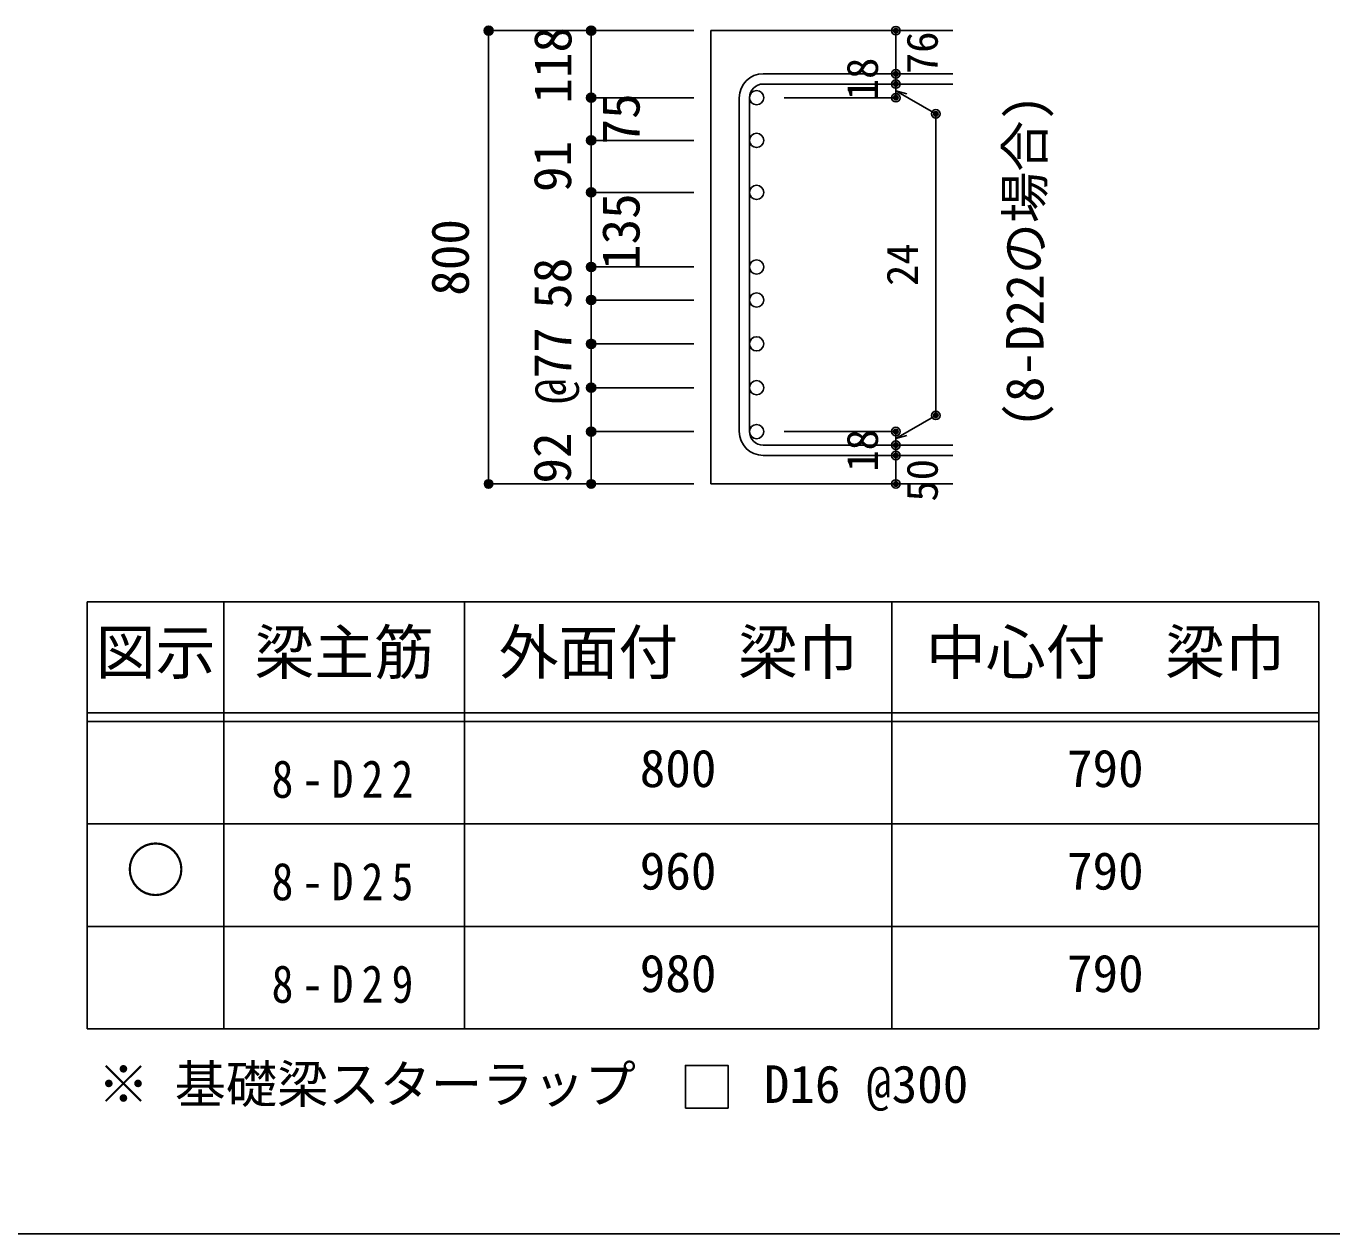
# Model space of a CAD drawing. Units: millimetres at full size, sheet at 1:30, with parts at other scales. Extents: x -5973 to 5954, y -4195 to 4201.
# Drawn here: x 1340 to 3633, y -4195 to -2074 of the extents above; entities that cross this region are included whole.
import ezdxf
from ezdxf.enums import TextEntityAlignment as Align

# ---------------------------------------------------------------- set-up
doc = ezdxf.new("R2010")
doc.units = ezdxf.units.MM
doc.header["$LTSCALE"] = 30
doc.header["$PDMODE"] = 32
doc.header["$PDSIZE"] = 15
for name, color, linetype in [('0-1_躯体線', 2, 'Continuous'), ('0-5_基礎梁筋', 7, 'Continuous'), ('0-6_スタラップ筋', 7, 'Continuous'), ('0-7_文字', 4, 'Continuous'), ('0-D_寸法', 4, 'Continuous'), ('6-7_文字', 7, 'Continuous'), ('6-E_枠', 7, 'Continuous'), ('F-0_枠', 6, 'Continuous')]:
    doc.layers.add(name, color=color, linetype=linetype)
doc.styles.add('ＭＳ ゴシック', font='')
doc.styles.get('ＭＳ ゴシック').set_extended_font_data('MS Gothic')

msp = doc.modelspace()

# ---------------------------------------------------------------- linework, layer by layer
at = {"layer": '0-1_躯体線'}
for p, q in [((2967.44, -2082.31), (2542.44, -2082.31)), ((2542.44, -2082.31), (2542.44, -2878.31)), ((2967.44, -2878.31), (2542.44, -2878.31))]:
    msp.add_line(p, q, dxfattribs=at)
at = {"layer": '0-5_基礎梁筋', "color": 3}
for centre in [(2622.94, -2200.01), (2622.94, -2275.01), (2622.94, -2366.31), (2622.94, -2497.31), (2622.94, -2555.31), (2622.94, -2632.31), (2622.94, -2709.31), (2622.94, -2786.31)]:
    msp.add_circle(centre, 12.5, dxfattribs=at)
at = {"layer": '0-6_スタラップ筋'}
for p, q in [((2634.44, -2158.01), (2967.44, -2158.01)), ((2634.44, -2176.01), (2967.44, -2176.01)), ((2592.44, -2200.01), (2592.44, -2786.31)), ((2610.44, -2200.01), (2610.44, -2786.31)), ((2634.44, -2810.31), (2967.44, -2810.31)), ((2634.44, -2828.31), (2967.44, -2828.31))]:
    msp.add_line(p, q, dxfattribs=at)
for centre, radius, start, end in [((2634.44, -2200.01), 42, 90, 180), ((2634.44, -2200.01), 24, 90, 180), ((2634.44, -2786.31), 42, 180, 270), ((2634.44, -2786.31), 24, 180, 270)]:
    msp.add_arc(centre, radius, start, end, dxfattribs=at)
at = {"layer": '0-D_寸法'}
for p, q in [((2152.44, -2082.31), (2332.44, -2082.31)), ((2152.44, -2082.31), (2332.44, -2082.31)), ((2152.44, -2082.31), (2152.44, -2878.31)), ((2332.44, -2082.31), (2512.44, -2082.31)), ((2332.44, -2082.31), (2512.44, -2082.31)), ((2332.44, -2082.31), (2332.44, -2878.31)), ((2867.44, -2158.01), (2867.44, -2082.31)), ((2867.44, -2082.31), (2867.44, -2158.01)), ((2867.44, -2176.01), (2867.44, -2158.01)), ((2867.44, -2176.01), (2867.44, -2200.01)), ((2332.44, -2200.01), (2512.44, -2200.01)), ((2332.44, -2200.01), (2512.44, -2200.01)), ((2867.44, -2200.01), (2671.35, -2200.01)), ((2867.44, -2188.01), (2937.5, -2228.46)), ((2867.44, -2188.01), (2886.76, -2193.19)), ((2937.5, -2228.46), (2937.5, -2757.86)), ((2332.44, -2275.01), (2512.44, -2275.01)), ((2332.44, -2275.01), (2512.44, -2275.01)), ((2332.44, -2366.31), (2512.44, -2366.31)), ((2332.44, -2366.31), (2512.44, -2366.31)), ((2332.44, -2497.31), (2512.44, -2497.31)), ((2332.44, -2497.31), (2512.44, -2497.31)), ((2332.44, -2555.31), (2512.44, -2555.31)), ((2332.44, -2555.31), (2512.44, -2555.31)), ((2332.44, -2632.31), (2512.44, -2632.31)), ((2332.44, -2632.31), (2512.44, -2632.31)), ((2332.44, -2709.31), (2512.44, -2709.31)), ((2332.44, -2709.31), (2512.44, -2709.31)), ((2867.44, -2798.31), (2937.5, -2757.86)), ((2332.44, -2786.31), (2512.44, -2786.31)), ((2332.44, -2786.31), (2512.44, -2786.31)), ((2332.44, -2842.28), (2332.44, -2786.31)), ((2867.44, -2786.31), (2671.35, -2786.31)), ((2867.44, -2810.31), (2867.44, -2786.31)), ((2867.44, -2798.31), (2886.76, -2793.14)), ((2867.44, -2828.31), (2867.44, -2810.31)), ((2867.44, -2878.31), (2867.44, -2828.31)), ((2152.44, -2878.31), (2332.44, -2878.31)), ((2332.44, -2878.31), (2512.44, -2878.31))]:
    msp.add_line(p, q, dxfattribs=at)
for centre, radius in [((2152.44, -2082.31), 8), ((2152.44, -2082.31), 7.2), ((2152.44, -2082.31), 6.4), ((2152.44, -2082.31), 5.6), ((2152.44, -2082.31), 4.8), ((2152.44, -2082.31), 4), ((2152.44, -2082.31), 3.2), ((2152.44, -2082.31), 2.4), ((2152.44, -2082.31), 1.6), ((2152.44, -2082.31), 0.8), ((2332.44, -2082.31), 8), ((2332.44, -2082.31), 7.2), ((2332.44, -2082.31), 6.4), ((2332.44, -2082.31), 5.6), ((2332.44, -2082.31), 4.8), ((2332.44, -2082.31), 4), ((2332.44, -2082.31), 3.2), ((2332.44, -2082.31), 2.4), ((2332.44, -2082.31), 1.6), ((2332.44, -2082.31), 0.8), ((2867.44, -2082.31), 4), ((2867.44, -2082.31), 3.6), ((2867.44, -2082.31), 3.2), ((2867.44, -2082.31), 2.8), ((2867.44, -2082.31), 2.4), ((2867.44, -2082.31), 2), ((2867.44, -2082.31), 1.6), ((2867.44, -2082.31), 1.2), ((2867.44, -2082.31), 0.8), ((2867.44, -2082.31), 0.4), ((2867.44, -2158.01), 4), ((2867.44, -2158.01), 3.6), ((2867.44, -2158.01), 3.2), ((2867.44, -2176.01), 4), ((2867.44, -2176.01), 3.6), ((2867.44, -2176.01), 3.2), ((2867.44, -2158.01), 2.8), ((2867.44, -2176.01), 2.8), ((2867.44, -2158.01), 2.4), ((2867.44, -2176.01), 2.4), ((2867.44, -2158.01), 2), ((2867.44, -2176.01), 2), ((2867.44, -2158.01), 1.6), ((2867.44, -2176.01), 1.6), ((2867.44, -2158.01), 1.2), ((2867.44, -2176.01), 1.2), ((2867.44, -2158.01), 0.8), ((2867.44, -2176.01), 0.8), ((2867.44, -2158.01), 0.4), ((2867.44, -2176.01), 0.4), ((2332.44, -2200.01), 8), ((2332.44, -2200.01), 7.2), ((2332.44, -2200.01), 6.4), ((2332.44, -2200.01), 5.6), ((2332.44, -2200.01), 4.8), ((2332.44, -2200.01), 4), ((2332.44, -2200.01), 3.2), ((2332.44, -2200.01), 2.4), ((2332.44, -2200.01), 1.6), ((2332.44, -2200.01), 0.8), ((2867.44, -2200.01), 4), ((2867.44, -2200.01), 3.6), ((2867.44, -2200.01), 3.2), ((2867.44, -2200.01), 2.8), ((2867.44, -2200.01), 2.4), ((2867.44, -2200.01), 2), ((2867.44, -2200.01), 1.6), ((2867.44, -2200.01), 1.2), ((2867.44, -2200.01), 0.8), ((2867.44, -2200.01), 0.4), ((2937.5, -2228.46), 4), ((2937.5, -2228.46), 3.6), ((2937.5, -2228.46), 3.2), ((2937.5, -2228.46), 2.8), ((2937.5, -2228.46), 2.4), ((2937.5, -2228.46), 2), ((2937.5, -2228.46), 1.6), ((2937.5, -2228.46), 1.2), ((2937.5, -2228.46), 0.8), ((2937.5, -2228.46), 0.4), ((2332.44, -2275.01), 8), ((2332.44, -2275.01), 7.2), ((2332.44, -2275.01), 6.4), ((2332.44, -2275.01), 5.6), ((2332.44, -2275.01), 4.8), ((2332.44, -2275.01), 4), ((2332.44, -2275.01), 3.2), ((2332.44, -2275.01), 2.4), ((2332.44, -2275.01), 1.6), ((2332.44, -2275.01), 0.8), ((2332.44, -2366.31), 8), ((2332.44, -2366.31), 7.2), ((2332.44, -2366.31), 6.4), ((2332.44, -2366.31), 5.6), ((2332.44, -2366.31), 4.8), ((2332.44, -2366.31), 4), ((2332.44, -2366.31), 3.2), ((2332.44, -2366.31), 2.4), ((2332.44, -2366.31), 1.6), ((2332.44, -2366.31), 0.8), ((2332.44, -2497.31), 8), ((2332.44, -2497.31), 7.2), ((2332.44, -2497.31), 6.4), ((2332.44, -2497.31), 5.6), ((2332.44, -2497.31), 4.8), ((2332.44, -2497.31), 4), ((2332.44, -2497.31), 3.2), ((2332.44, -2497.31), 2.4), ((2332.44, -2497.31), 1.6), ((2332.44, -2497.31), 0.8), ((2332.44, -2555.31), 8), ((2332.44, -2555.31), 7.2), ((2332.44, -2555.31), 6.4), ((2332.44, -2555.31), 5.6), ((2332.44, -2555.31), 4.8), ((2332.44, -2555.31), 4), ((2332.44, -2555.31), 3.2), ((2332.44, -2555.31), 2.4), ((2332.44, -2555.31), 1.6), ((2332.44, -2555.31), 0.8), ((2332.44, -2632.31), 8), ((2332.44, -2632.31), 7.2), ((2332.44, -2632.31), 6.4), ((2332.44, -2632.31), 5.6), ((2332.44, -2632.31), 4.8), ((2332.44, -2632.31), 4), ((2332.44, -2632.31), 3.2), ((2332.44, -2632.31), 2.4), ((2332.44, -2632.31), 1.6), ((2332.44, -2632.31), 0.8), ((2332.44, -2709.31), 8), ((2332.44, -2709.31), 7.2), ((2332.44, -2709.31), 6.4), ((2332.44, -2709.31), 5.6), ((2332.44, -2709.31), 4.8), ((2332.44, -2709.31), 4), ((2332.44, -2709.31), 3.2), ((2332.44, -2709.31), 2.4), ((2332.44, -2709.31), 1.6), ((2332.44, -2709.31), 0.8), ((2937.5, -2757.86), 4), ((2937.5, -2757.86), 3.6), ((2937.5, -2757.86), 3.2), ((2937.5, -2757.86), 2.8), ((2937.5, -2757.86), 2.4), ((2937.5, -2757.86), 2), ((2937.5, -2757.86), 1.6), ((2937.5, -2757.86), 1.2), ((2937.5, -2757.86), 0.8), ((2937.5, -2757.86), 0.4), ((2332.44, -2786.31), 8), ((2332.44, -2786.31), 7.2), ((2332.44, -2786.31), 6.4), ((2332.44, -2786.31), 5.6), ((2332.44, -2786.31), 4.8), ((2332.44, -2786.31), 4), ((2332.44, -2786.31), 3.2), ((2332.44, -2786.31), 2.4), ((2332.44, -2786.31), 1.6), ((2332.44, -2786.31), 0.8), ((2867.44, -2786.31), 4), ((2867.44, -2786.31), 3.6), ((2867.44, -2786.31), 3.2), ((2867.44, -2786.31), 2.8), ((2867.44, -2786.31), 2.4), ((2867.44, -2786.31), 2), ((2867.44, -2786.31), 1.6), ((2867.44, -2786.31), 1.2), ((2867.44, -2786.31), 0.8), ((2867.44, -2786.31), 0.4), ((2867.44, -2810.31), 4), ((2867.44, -2810.31), 3.6), ((2867.44, -2810.31), 3.2), ((2867.44, -2810.31), 2.8), ((2867.44, -2810.31), 2.4), ((2867.44, -2810.31), 2), ((2867.44, -2810.31), 1.6), ((2867.44, -2810.31), 1.2), ((2867.44, -2810.31), 0.8), ((2867.44, -2810.31), 0.4), ((2867.44, -2828.31), 4), ((2867.44, -2828.31), 3.6), ((2867.44, -2828.31), 3.2), ((2867.44, -2828.31), 2.8), ((2867.44, -2828.31), 2.4), ((2867.44, -2828.31), 2), ((2867.44, -2828.31), 1.6), ((2867.44, -2828.31), 1.2), ((2867.44, -2828.31), 0.8), ((2867.44, -2828.31), 0.4), ((2152.44, -2878.31), 7.2), ((2152.44, -2878.31), 6.4), ((2152.44, -2878.31), 5.6), ((2152.44, -2878.31), 4.8), ((2152.44, -2878.31), 4), ((2152.44, -2878.31), 3.2), ((2152.44, -2878.31), 2.4), ((2152.44, -2878.31), 1.6), ((2152.44, -2878.31), 0.8), ((2332.44, -2878.31), 7.2), ((2332.44, -2878.31), 6.4), ((2332.44, -2878.31), 5.6), ((2332.44, -2878.31), 4.8), ((2332.44, -2878.31), 4), ((2332.44, -2878.31), 3.2), ((2332.44, -2878.31), 2.4), ((2332.44, -2878.31), 1.6), ((2332.44, -2878.31), 0.8), ((2867.44, -2878.31), 4), ((2867.44, -2878.31), 3.6), ((2867.44, -2878.31), 3.2), ((2867.44, -2878.31), 2.8), ((2867.44, -2878.31), 2.4), ((2867.44, -2878.31), 2), ((2867.44, -2878.31), 1.6), ((2867.44, -2878.31), 1.2), ((2867.44, -2878.31), 0.8), ((2867.44, -2878.31), 0.4)]:
    msp.add_circle(centre, radius, dxfattribs=at)
at = {"layer": '0-D_寸法', "color": 7}
for p in [(2152.44, -2082.31), (2332.44, -2082.31), (2867.44, -2082.31), (2867.44, -2158.01), (2867.44, -2176.01), (2332.44, -2200.01), (2867.44, -2200.01), (2937.5, -2228.46), (2332.44, -2275.01), (2332.44, -2366.31), (2332.44, -2497.31), (2332.44, -2555.31), (2332.44, -2632.31), (2332.44, -2709.31), (2937.5, -2757.86), (2332.44, -2786.31), (2867.44, -2786.31), (2867.44, -2810.31), (2867.44, -2828.31), (2152.44, -2878.31), (2332.44, -2878.31), (2867.44, -2878.31)]:
    msp.add_point(p, dxfattribs=at)
at = {"layer": '6-7_文字'}
msp.add_lwpolyline([(2497.79, -3974.4), (2572.79, -3974.4), (2572.79, -3899.4), (2497.79, -3899.4)], close=True, dxfattribs=at)
at = {"layer": '6-E_枠', "color": 3}
for p, q in [((1447.71, -3085.43), (1447.71, -3835.43)), ((1447.71, -3085.43), (3610.24, -3085.43)), ((3610.24, -3085.43), (3610.24, -3835.43)), ((1447.71, -3835.43), (3610.24, -3835.43))]:
    msp.add_line(p, q, dxfattribs=at)
at = {"layer": '6-E_枠'}
for p, q in [((1687.71, -3085.43), (1687.71, -3835.43)), ((2110.24, -3085.43), (2110.24, -3835.43)), ((2860.24, -3085.43), (2860.24, -3835.43)), ((1447.71, -3280.43), (3610.24, -3280.43)), ((1447.71, -3295.43), (3610.24, -3295.43)), ((1447.71, -3475.43), (3610.24, -3475.43)), ((1447.71, -3655.43), (3610.24, -3655.43))]:
    msp.add_line(p, q, dxfattribs=at)
at = {"layer": 'F-0_枠'}
msp.add_lwpolyline([(5954.1, -4195.24), (590.94, -4195.24), (-5972.88, -4195.24)], dxfattribs=at)

# ---------------------------------------------------------------- texts
at = {"layer": '0-7_文字', "color": 7, "style": 'ＭＳ ゴシック'}
msp.add_text('(8-D22の場合)', height=65.98, rotation=90, dxfattribs=at).set_placement((3146.43, -2779.45), align=Align.BOTTOM_LEFT)
at = {"layer": '0-D_寸法', "style": 'ＭＳ ゴシック'}
for s, height, p in [('118', 65.98, (2317.57, -2210.4)), ('76', 54.99, (2957.42, -2158.65)), ('18', 54.99, (2852.44, -2204.51)), ('75', 65.98, (2437.32, -2282.1)), ('91', 65.98, (2317.08, -2365.71)), ('135', 65.98, (2437.23, -2502.59)), ('800', 65.98, (2137.44, -2547.81)), ('24', 54.99, (2922.5, -2530.66)), ('58', 65.98, (2317.21, -2570.84)), ('@77', 65.98, (2317.27, -2737.91)), ('92', 65.98, (2316.75, -2877.6)), ('18', 54.99, (2852.44, -2856.81)), ('50', 54.99, (2957.44, -2909.31))]:
    msp.add_text(s, height=height, rotation=90, dxfattribs=at).set_placement(p, align=Align.BOTTOM_LEFT)
at = {"layer": '6-7_文字', "color": 2, "style": 'ＭＳ ゴシック'}
for s, p in [('図示', (1462.71, -3235.43)), ('梁主筋', (1741.48, -3235.43)), ('外面付\u3000梁巾', (2170.24, -3235.43)), ('中心付\u3000梁巾', (2920.24, -3235.43)), ('○', (1515.21, -3617.93))]:
    msp.add_text(s, height=76.98, dxfattribs=at).set_placement(p, align=Align.BOTTOM_LEFT)
at = {"layer": '6-7_文字', "style": 'ＭＳ ゴシック'}
for s, p in [('800', (2417.74, -3430.43)), ('790', (3167.74, -3430.43)), ('960', (2417.74, -3610.43)), ('790', (3167.74, -3610.43)), ('980', (2417.74, -3790.43)), ('790', (3167.74, -3790.43)), ('※ 基礎梁スターラップ     D16 @300', (1466.27, -3985.01))]:
    msp.add_text(s, height=65.98, dxfattribs=at).set_placement(p, align=Align.BOTTOM_LEFT)
at = {"layer": '6-7_文字', "char_height": 65.98, "attachment_point": 7, "style": 'ＭＳ ゴシック'}
for s, insert in [('\\T1.38;\\W0.85;8-D22', (1771.48, -3430.43)), ('\\T1.38;\\W0.85;8-D25', (1771.48, -3610.43)), ('\\T1.38;\\W0.85;8-D29', (1771.48, -3790.43))]:
    msp.add_mtext(s, dxfattribs=dict(at, insert=insert))

doc.saveas('drawing.dxf')
